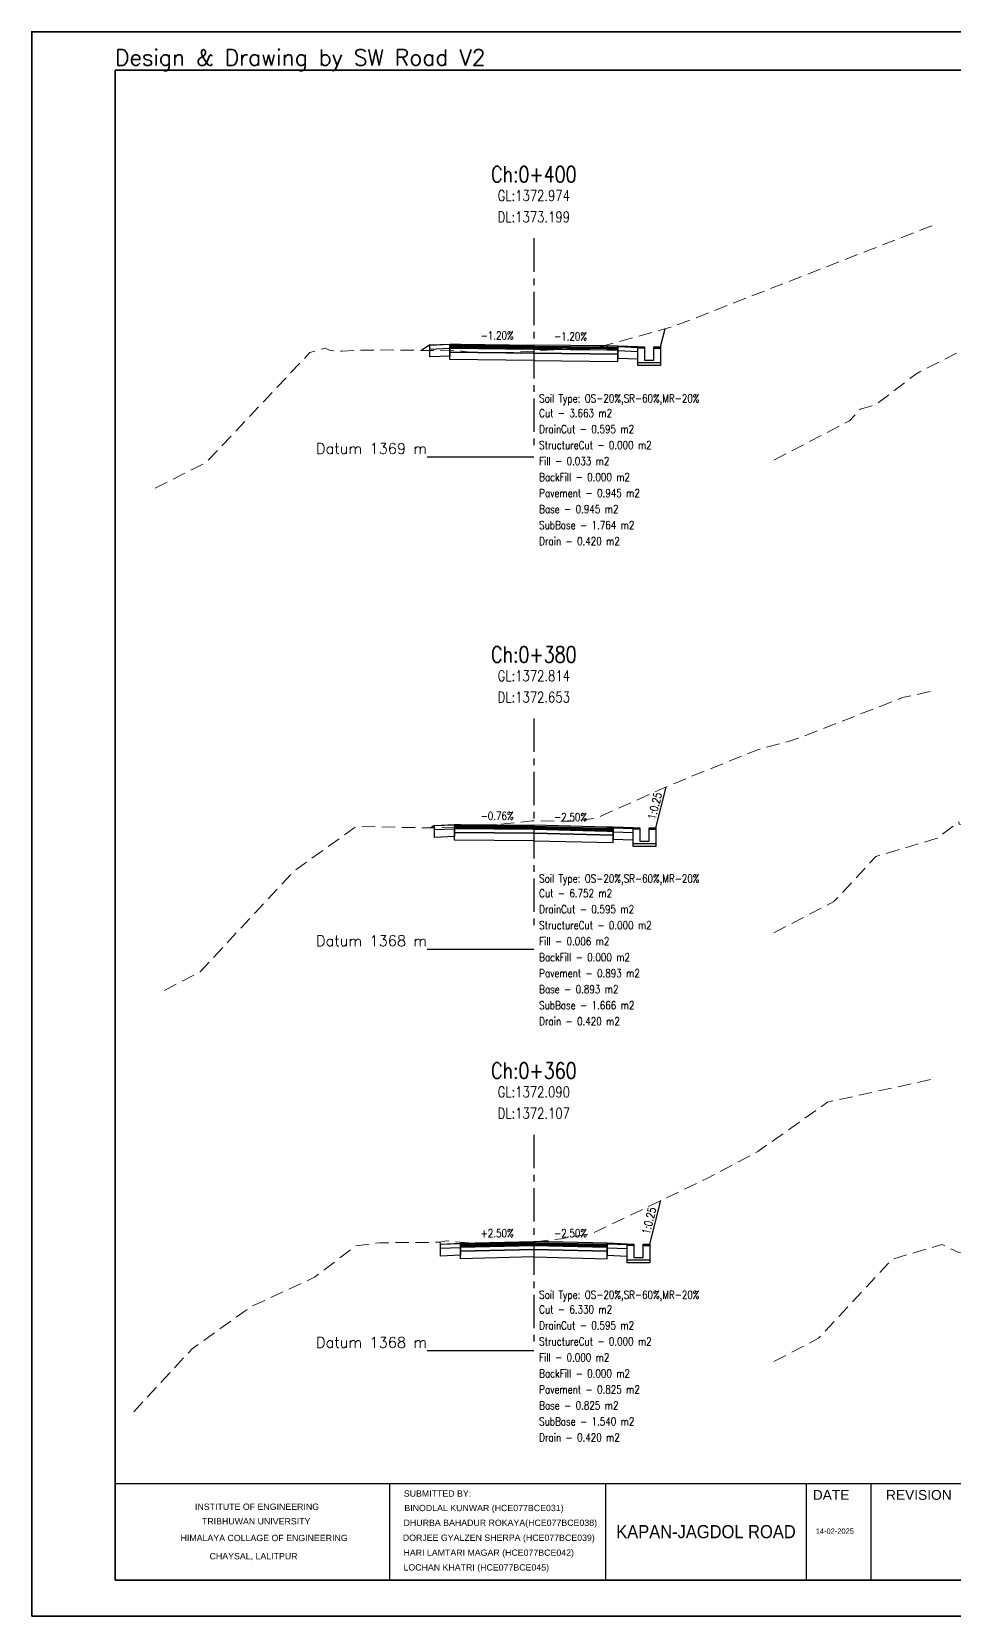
# Model space of a CAD drawing. Extents: x -19 to 1577, y -12 to 48.
# Drawn here: x 197.2 to 231.8, y -11.7 to 47.7 of the extents above; entities that cross this region are included whole.
import ezdxf
from ezdxf.enums import TextEntityAlignment as Align

# ---------------------------------------------------------------- set-up
doc = ezdxf.new("R2010")
doc.units = 0
doc.header["$MEASUREMENT"] = 0
doc.linetypes.add('Center', pattern=[2, 1.25, -0.25, 0.25, -0.25])
doc.linetypes.add('Dashed', pattern=[0.75, 0.5, -0.25])
for name, color, linetype in [('BackFill-Area', 7, 'Continuous'), ('Base', 6, 'Continuous'), ('Base-Area', 7, 'Continuous'), ('Cut-Area', 7, 'Continuous'), ('CutFillLine', 4, 'Continuous'), ('Drain', 3, 'Continuous'), ('Drain-Area', 7, 'Continuous'), ('DrainCut-Area', 7, 'Continuous'), ('ExtraWideningLayers', 7, 'Continuous'), ('Fill-Area', 7, 'Continuous'), ('Frame', 7, 'Continuous'), ('L_Slope', 7, 'Continuous'), ('Pavement-Area', 7, 'Continuous'), ('PavementLayers', 1, 'Continuous'), ('R_CF_Slope', 7, 'Continuous'), ('R_Slope', 7, 'Continuous'), ('Shoulder', 2, 'Continuous'), ('Soil Type', 7, 'Continuous'), ('StructureCut-Area', 7, 'Continuous'), ('SubBase', 7, 'Continuous'), ('SubBase-Area', 7, 'Continuous')]:
    doc.layers.add(name, color=color, linetype=linetype)
for name, color, linetype, lineweight in [('CenterLine', 5, 'Center', 25), ('ChainageTxt', 7, 'Continuous', 25), ('DatumLabel', 1, 'Continuous', 25), ('DLTxt', 1, 'Continuous', 25), ('GL', 104, 'Dashed', 18), ('GLTxt', 3, 'Continuous', 25)]:
    doc.layers.add(name, color=color, linetype=linetype, lineweight=lineweight)
doc.styles.add('ARIAL', font='arial.ttf')
doc.styles.get("Standard").update_dxf_attribs({"font": 'simplex.shx'})

# ---------------------------------------------------------------- blocks, each defined once
blk = doc.blocks.new('SheetA3-1')
at = {"layer": 'Frame', "color": 6, "linetype": 'Continuous', "lineweight": 35}
for p, q in [((397, 0), (0, 0)), ((0, 0), (0, -283)), ((0, -283), (397, -283))]:
    blk.add_line(p, q, dxfattribs=at)
at = {"layer": 'Frame', "linetype": 'Continuous', "lineweight": 30}
for p, q in [((397, -264.94), (0, -264.94)), ((51.51, -282.86), (51.51, -264.94)), ((91.94, -264.94), (91.94, -282.86)), ((129.6, -282.86), (129.6, -264.94)), ((141.75, -282.86), (141.75, -264.94))]:
    blk.add_line(p, q, dxfattribs=at)
at = {"layer": 'Frame', "color": 6, "linetype": 'Continuous', "lineweight": 35}
blk.add_lwpolyline([(-15.62, -289.77), (404.38, -289.77), (404.38, 7.23), (-15.62, 7.23)], close=True, dxfattribs=at)
at = {"color": 1, "style": 'ARIAL'}
for tag, height, p in [('DWGNUM', 4, (397, -274.34)), ('SHEETNUM', 3, (397, -280.11))]:
    blk.add_attdef(tag, text='', height=height, dxfattribs=at).set_placement(p, align=Align.MIDDLE_RIGHT)
at = {"style": 'ARIAL'}
blk.add_attdef('CHRANGE', text='', height=3, dxfattribs=at).set_placement((332.51, -278.38), align=Align.MIDDLE_CENTER)
at = {"layer": 'Frame', "linetype": 'Continuous', "style": 'ARIAL'}
for s, height, p in [('SUBMITTED BY:', 1.1795, (54.13, -267.35)), ('DATE', 1.843, (130.78, -267.94)), ('REVISION', 1.843, (144.51, -267.94)), ('BINODLAL KUNWAR (HCE077BCE031)', 1.1795, (54.23, -270.06)), ('DHURBA BAHADUR ROKAYA(HCE077BCE038)', 1.1795, (54.09, -272.83)), ('DORJEE GYALZEN SHERPA (HCE077BCE039)', 1.1795, (53.94, -275.63)), ('14-02-2025', 1, (131.34, -274.31)), ('HARI LAMTARI MAGAR (HCE077BCE042)', 1.1795, (54.07, -278.43)), ('LOCHAN KHATRI (HCE077BCE045)', 1.1795, (54.07, -281.19))]:
    blk.add_text(s, height=height, dxfattribs=at).set_placement(p)
blk.add_text('INSTITUTE OF ENGINEERING', height=1.1795, dxfattribs=at).set_placement((26.62, -269.82), align=Align.CENTER)
for s, p in [('TRIBHUWAN UNIVERSITY', (26.46, -271.96)), ('HIMALAYA COLLAGE OF ENGINEERING', (27.95, -275.09)), ('CHAYSAL, LALITPUR', (25.97, -278.6))]:
    blk.add_text(s, height=1.1795, dxfattribs=at).set_placement(p, align=Align.MIDDLE)
at = {"layer": 'Frame', "linetype": 'Continuous', "lineweight": 30, "style": 'ARIAL', "width": 0.9}
for tag, height, p in [('DWGNAME', 3.07, (332.51, -269.42)), ('KAPAN-JAGDOLROAD', 2.46, (110.77, -273.9))]:
    blk.add_attdef(tag, text='', height=height, dxfattribs=at).set_placement(p, align=Align.MIDDLE_CENTER)
at = {"layer": 'Frame', "color": 7, "linetype": 'Continuous', "style": 'ARIAL'}
for tag, p in [('V1', (269.08, -274.49)), ('V2', (299.8, -274.49))]:
    blk.add_attdef(tag, text='', height=1.13, dxfattribs=at).set_placement(p, align=Align.BOTTOM_CENTER)
blk.add_attdef('HSCALE', (282.14, -271.91), '', height=1.13, dxfattribs=at)

msp = doc.modelspace()

# ---------------------------------------------------------------- linework, layer by layer
at = {"layer": 'Base'}
for points in [[(216, 35.85), (216, 35.7), (212.849, 35.738), (212.849, 35.738), (212.849, 35.888), (216, 35.85)], [(216, 35.85), (216, 35.7), (219.151, 35.662), (219.151, 35.662), (219.151, 35.812), (216, 35.85)], [(216, 17.85), (216, 17.7), (213.024, 17.723), (213.024, 17.723), (213.024, 17.873), (216, 17.85)], [(216, 17.85), (216, 17.7), (218.976, 17.626), (218.976, 17.626), (218.976, 17.776), (216, 17.85)], [(216, 2.25), (216, 2.1), (213.25, 2.031), (213.25, 2.031), (213.25, 2.181), (216, 2.25)], [(216, 2.25), (216, 2.1), (218.75, 2.031), (218.75, 2.031), (218.75, 2.181), (216, 2.25)]]:
    msp.add_lwpolyline(points, dxfattribs=at)
at = {"layer": 'CenterLine'}
for p, q in [((216, 40), (216, 32)), ((216, 22), (216, 14)), ((216, 6.4), (216, -1.6))]:
    msp.add_line(p, q, dxfattribs=at)
at = {"layer": 'CutFillLine'}
for points in [[(220.751, 35.932), (220.919, 36.605)], [(212.099, 36.008), (211.787, 35.8)], [(220.575, 17.896), (220.96, 19.432)], [(212.274, 17.993), (212.134, 17.899)], [(220.35, 2.301), (220.757, 3.929)], [(212.5, 2.301), (212.483, 2.37)]]:
    msp.add_lwpolyline(points, dxfattribs=at)
at = {"layer": 'DatumLabel'}
for p, q in [((216, 31.801), (212, 31.801)), ((216, 13.347), (212, 13.347)), ((216, -1.707), (212, -1.707))]:
    msp.add_line(p, q, dxfattribs=at)
at = {"layer": 'Drain'}
for points in [[(219.901, 35.932), (220.151, 35.932), (220.151, 35.882), (220.151, 35.432), (220.501, 35.432), (220.501, 35.882), (220.501, 35.932), (220.751, 35.932), (220.751, 35.882), (220.751, 35.432), (220.751, 35.332), (220.751, 35.232), (219.901, 35.232), (219.901, 35.332), (219.901, 35.432), (219.901, 35.882), (219.901, 35.932)], [(220.151, 35.882), (219.901, 35.882)], [(220.501, 35.882), (220.751, 35.882)], [(220.751, 35.332), (219.901, 35.332)], [(219.726, 17.896), (219.976, 17.896), (219.976, 17.846), (219.976, 17.396), (220.325, 17.396), (220.325, 17.846), (220.325, 17.896), (220.575, 17.896), (220.575, 17.846), (220.575, 17.396), (220.575, 17.296), (220.575, 17.196), (219.726, 17.196), (219.726, 17.296), (219.726, 17.396), (219.726, 17.846), (219.726, 17.896)], [(219.976, 17.846), (219.726, 17.846)], [(220.325, 17.846), (220.575, 17.846)], [(220.575, 17.296), (219.726, 17.296)], [(219.5, 2.301), (219.75, 2.301), (219.75, 2.251), (219.75, 1.801), (220.1, 1.801), (220.1, 2.251), (220.1, 2.301), (220.35, 2.301), (220.35, 2.251), (220.35, 1.801), (220.35, 1.701), (220.35, 1.601), (219.5, 1.601), (219.5, 1.701), (219.5, 1.801), (219.5, 2.251), (219.5, 2.301)], [(219.75, 2.251), (219.5, 2.251)], [(220.1, 2.251), (220.35, 2.251)], [(220.35, 1.701), (219.5, 1.701)]]:
    msp.add_lwpolyline(points, dxfattribs=at)
at = {"layer": 'ExtraWideningLayers'}
for points in [[(213.25, 36.033), (213.25, 35.983), (212.849, 35.988), (212.849, 35.988), (212.849, 36.038), (213.25, 36.033)], [(213.25, 35.983), (213.25, 35.933), (212.849, 35.938), (212.849, 35.938), (212.849, 35.988), (213.25, 35.983)], [(213.25, 35.933), (213.25, 35.883), (212.849, 35.888), (212.849, 35.888), (212.849, 35.938), (213.25, 35.933)], [(218.75, 35.967), (218.75, 35.917), (219.151, 35.912), (219.151, 35.912), (219.151, 35.962), (218.75, 35.967)], [(218.75, 35.917), (218.75, 35.867), (219.151, 35.862), (219.151, 35.862), (219.151, 35.912), (218.75, 35.917)], [(218.75, 35.867), (218.75, 35.817), (219.151, 35.812), (219.151, 35.812), (219.151, 35.862), (218.75, 35.867)], [(213.25, 18.021), (213.25, 17.971), (213.024, 17.973), (213.024, 17.973), (213.024, 18.023), (213.25, 18.021)], [(213.25, 17.971), (213.25, 17.921), (213.024, 17.923), (213.024, 17.923), (213.024, 17.973), (213.25, 17.971)], [(213.25, 17.921), (213.25, 17.871), (213.024, 17.873), (213.024, 17.873), (213.024, 17.923), (213.25, 17.921)], [(218.75, 17.931), (218.75, 17.881), (218.976, 17.876), (218.976, 17.876), (218.976, 17.926), (218.75, 17.931)], [(218.75, 17.881), (218.75, 17.831), (218.976, 17.826), (218.976, 17.826), (218.976, 17.876), (218.75, 17.881)], [(218.75, 17.831), (218.75, 17.781), (218.976, 17.776), (218.976, 17.776), (218.976, 17.826), (218.75, 17.831)], [(213.25, 2.331), (213.25, 2.281), (213.25, 2.281), (213.25, 2.281), (213.25, 2.331), (213.25, 2.331)], [(213.25, 2.281), (213.25, 2.231), (213.25, 2.231), (213.25, 2.231), (213.25, 2.281), (213.25, 2.281)], [(213.25, 2.231), (213.25, 2.181), (213.25, 2.181), (213.25, 2.181), (213.25, 2.231), (213.25, 2.231)], [(218.75, 2.331), (218.75, 2.281), (218.75, 2.281), (218.75, 2.281), (218.75, 2.331), (218.75, 2.331)], [(218.75, 2.281), (218.75, 2.231), (218.75, 2.231), (218.75, 2.231), (218.75, 2.281), (218.75, 2.281)], [(218.75, 2.231), (218.75, 2.181), (218.75, 2.181), (218.75, 2.181), (218.75, 2.231), (218.75, 2.231)]]:
    msp.add_lwpolyline(points, dxfattribs=at)
at = {"layer": 'GL', "flags": 128}
for points in [[(225, 31.686), (227.834, 33.16), (228.235, 33.591), (228.819, 33.764), (230.352, 34.936), (232.351, 35.956), (233.92, 35.956), (236.97, 35.956), (237.292, 35.762), (237.295, 35.87), (237.346, 35.847), (238.491, 35.712), (240, 35.684), (240.548, 35.674), (241.849, 35.713), (243.249, 35.743), (244.927, 37.095), (247.255, 37.442), (247.89, 38.096), (250.287, 39.749), (251.195, 40.372), (254.199, 42.585), (255, 42.208)], [(201.807, 30.636), (203.723, 31.606), (207.607, 35.72), (208.179, 35.886), (208.371, 35.795), (208.812, 35.769), (209.337, 35.799), (210.425, 35.816), (213.231, 35.783), (213.478, 35.746), (213.52, 35.749), (213.559, 35.738), (214.365, 35.707), (215.326, 35.737), (216, 35.775), (218.191, 35.898), (218.499, 35.944), (218.562, 35.953), (221.084, 36.651), (221.708, 36.878), (230.879, 40.46), (231, 40.486)], [(202.152, 11.805), (203.494, 12.506), (206.994, 16.269), (209.342, 17.953), (212.149, 17.899), (213.194, 17.919), (213.278, 17.98), (213.321, 17.996), (213.881, 17.943), (215.92, 18.161), (216, 18.161), (217.461, 18.155), (218.353, 18.27), (221.27, 19.57), (224.415, 20.838), (225.655, 21.17), (225.903, 21.259), (229.826, 22.783), (231, 23.04)], [(225, 13.97), (227.252, 15.139), (228.825, 16.832), (231.12, 17.51), (231.934, 18.132), (231.939, 18.037), (235.119, 17.805), (236.454, 17.887), (236.754, 17.582), (237.209, 17.61), (239.183, 17.592), (240, 17.602), (240.457, 17.608), (242.44, 17.653), (245.77, 18.504), (249.107, 19.181), (250.018, 19.406), (253.153, 20.696), (254.322, 21.075), (255, 21.27)], [(201, -3.985), (203.19, -1.63), (205.392, -0.052), (207.777, 1.054), (209.333, 2.236), (210.223, 2.347), (212.468, 2.367), (212.723, 2.42), (214.673, 2.242), (216, 2.384), (217.027, 2.494), (218.201, 2.699), (222.479, 4.757), (224.4, 5.769), (224.777, 6.043), (225.107, 6.267), (227.01, 7.619), (231, 8.495)], [(225, -2.104), (226.677, -1.233), (229.432, 1.731), (231.293, 2.281), (231.929, 1.982), (232.53, 1.948), (234.689, 1.97), (236.858, 2.049), (237.365, 1.983), (237.372, 1.984), (237.463, 1.978), (240, 2.071), (241.402, 2.122), (242.518, 2.242), (246.265, 3.318), (247.492, 3.742), (254.811, 6.611), (255, 6.653)]]:
    msp.add_lwpolyline(points, dxfattribs=at)
at = {"layer": 'PavementLayers'}
for points in [[(216, 36), (216, 35.95), (213.25, 35.983), (213.25, 35.983), (213.25, 36.033), (216, 36)], [(216, 35.95), (216, 35.9), (213.25, 35.933), (213.25, 35.933), (213.25, 35.983), (216, 35.95)], [(216, 35.9), (216, 35.85), (213.25, 35.883), (213.25, 35.883), (213.25, 35.933), (216, 35.9)], [(216, 36), (216, 35.95), (218.75, 35.917), (218.75, 35.917), (218.75, 35.967), (216, 36)], [(216, 35.95), (216, 35.9), (218.75, 35.867), (218.75, 35.867), (218.75, 35.917), (216, 35.95)], [(216, 35.9), (216, 35.85), (218.75, 35.817), (218.75, 35.817), (218.75, 35.867), (216, 35.9)], [(216, 18), (216, 17.95), (213.25, 17.971), (213.25, 17.971), (213.25, 18.021), (216, 18)], [(216, 17.95), (216, 17.9), (213.25, 17.921), (213.25, 17.921), (213.25, 17.971), (216, 17.95)], [(216, 17.9), (216, 17.85), (213.25, 17.871), (213.25, 17.871), (213.25, 17.921), (216, 17.9)], [(216, 18), (216, 17.95), (218.75, 17.881), (218.75, 17.881), (218.75, 17.931), (216, 18)], [(216, 17.95), (216, 17.9), (218.75, 17.831), (218.75, 17.831), (218.75, 17.881), (216, 17.95)], [(216, 17.9), (216, 17.85), (218.75, 17.781), (218.75, 17.781), (218.75, 17.831), (216, 17.9)], [(216, 2.4), (216, 2.35), (213.25, 2.281), (213.25, 2.281), (213.25, 2.331), (216, 2.4)], [(216, 2.4), (216, 2.35), (218.75, 2.281), (218.75, 2.281), (218.75, 2.331), (216, 2.4)], [(216, 2.35), (216, 2.3), (213.25, 2.231), (213.25, 2.231), (213.25, 2.281), (216, 2.35)], [(216, 2.3), (216, 2.25), (213.25, 2.181), (213.25, 2.181), (213.25, 2.231), (216, 2.3)], [(216, 2.35), (216, 2.3), (218.75, 2.231), (218.75, 2.231), (218.75, 2.281), (216, 2.35)], [(216, 2.3), (216, 2.25), (218.75, 2.181), (218.75, 2.181), (218.75, 2.231), (216, 2.3)]]:
    msp.add_lwpolyline(points, dxfattribs=at)
at = {"layer": 'Shoulder'}
for p, q in [((212.849, 36.018), (212.099, 35.988)), ((212.849, 35.868), (212.099, 35.838)), ((219.151, 35.942), (219.901, 35.912)), ((219.151, 35.792), (219.901, 35.762)), ((213.024, 18.003), (212.274, 17.973)), ((213.024, 17.853), (212.274, 17.823)), ((218.976, 17.906), (219.726, 17.876)), ((218.976, 17.756), (219.726, 17.726)), ((213.25, 2.311), (212.5, 2.281)), ((213.25, 2.161), (212.5, 2.131)), ((218.75, 2.311), (219.5, 2.281)), ((218.75, 2.161), (219.5, 2.131))]:
    msp.add_line(p, q, dxfattribs=at)
for points in [[(212.849, 36.038), (212.849, 36.018), (212.849, 35.868), (212.849, 35.588), (212.099, 35.558), (212.099, 35.838), (212.099, 35.988), (212.099, 36.008), (212.849, 36.038)], [(219.151, 35.962), (219.151, 35.942), (219.151, 35.792), (219.151, 35.512), (219.901, 35.482), (219.901, 35.762), (219.901, 35.912), (219.901, 35.932), (219.151, 35.962)], [(213.024, 18.023), (213.024, 18.003), (213.024, 17.853), (213.024, 17.573), (212.274, 17.543), (212.274, 17.823), (212.274, 17.973), (212.274, 17.993), (213.024, 18.023)], [(218.976, 17.926), (218.976, 17.906), (218.976, 17.756), (218.976, 17.476), (219.726, 17.446), (219.726, 17.726), (219.726, 17.876), (219.726, 17.896), (218.976, 17.926)], [(213.25, 2.331), (213.25, 2.311), (213.25, 2.161), (213.25, 1.881), (212.5, 1.851), (212.5, 2.131), (212.5, 2.281), (212.5, 2.301), (213.25, 2.331)], [(218.75, 2.331), (218.75, 2.311), (218.75, 2.161), (218.75, 1.881), (219.5, 1.851), (219.5, 2.131), (219.5, 2.281), (219.5, 2.301), (218.75, 2.331)]]:
    msp.add_lwpolyline(points, dxfattribs=at)
at = {"layer": 'SubBase'}
for points in [[(216, 35.7), (216, 35.42), (212.849, 35.458), (212.849, 35.458), (212.849, 35.738), (216, 35.7)], [(216, 35.7), (216, 35.42), (219.151, 35.382), (219.151, 35.382), (219.151, 35.662), (216, 35.7)], [(216, 17.7), (216, 17.42), (213.024, 17.443), (213.024, 17.443), (213.024, 17.723), (216, 17.7)], [(216, 17.7), (216, 17.42), (218.976, 17.346), (218.976, 17.346), (218.976, 17.626), (216, 17.7)], [(216, 2.1), (216, 1.82), (213.25, 1.751), (213.25, 1.751), (213.25, 2.031), (216, 2.1)], [(216, 2.1), (216, 1.82), (218.75, 1.751), (218.75, 1.751), (218.75, 2.031), (216, 2.1)]]:
    msp.add_lwpolyline(points, dxfattribs=at)

# ---------------------------------------------------------------- block references
ref = msp.add_blockref('SheetA3-1', (200.3, 46.3), dxfattribs=dict(xscale=0.200000002980232, yscale=0.200000002980232, zscale=0.200000002980232))
ref.add_attrib('ROADNAME', 'KAPAN-JAGDOL ROAD', dxfattribs={"layer": 'Frame', "linetype": 'Continuous', "lineweight": 30, "height": 0.49145, "style": 'ARIAL', "width": 0.9}).set_placement((222.453, -8.481), align=Align.MIDDLE_CENTER)

# ---------------------------------------------------------------- texts
msp.add_text('Design & Drawing by SW Road V2', height=0.6).set_placement((200.3, 46.3), align=Align.BOTTOM_LEFT)
at = {"layer": 'BackFill-Area', "width": 0.8}
for p in [(216.2, 31.2), (216.2, 13.2), (216.2, -2.4)]:
    msp.add_text('BackFill - 0.000 m2', height=0.3, dxfattribs=at).set_placement(p, align=Align.TOP_LEFT)
at = {"layer": 'Base-Area', "width": 0.8}
for s, p in [('Base - 0.945 m2', (216.2, 30)), ('Base - 0.893 m2', (216.2, 12)), ('Base - 0.825 m2', (216.2, -3.6))]:
    msp.add_text(s, height=0.3, dxfattribs=at).set_placement(p, align=Align.TOP_LEFT)
at = {"layer": 'ChainageTxt', "width": 0.8}
for s, p in [('Ch:0+400', (216, 42.4)), ('Ch:0+380', (216, 24.4)), ('Ch:0+360', (216, 8.8))]:
    msp.add_text(s, height=0.6, dxfattribs=at).set_placement(p, align=Align.MIDDLE_CENTER)
at = {"layer": 'Cut-Area', "width": 0.8}
for s, p in [('Cut - 3.663 m2', (216.2, 33.6)), ('Cut - 6.752 m2', (216.2, 15.6)), ('Cut - 6.330 m2', (216.2, 0))]:
    msp.add_text(s, height=0.3, dxfattribs=at).set_placement(p, align=Align.TOP_LEFT)
at = {"layer": 'DatumLabel'}
for s, p in [('Datum 1369 m', (212, 31.801)), ('Datum 1368 m', (212, 13.347)), ('Datum 1368 m', (212, -1.707))]:
    msp.add_text(s, height=0.4, dxfattribs=at).set_placement(p, align=Align.BOTTOM_RIGHT)
at = {"layer": 'DLTxt', "width": 0.8}
for s, p in [('DL:1373.199', (216, 40.8)), ('DL:1372.653', (216, 22.8)), ('DL:1372.107', (216, 7.2))]:
    msp.add_text(s, height=0.4, dxfattribs=at).set_placement(p, align=Align.MIDDLE_CENTER)
at = {"layer": 'Drain-Area', "width": 0.8}
for p in [(216.2, 28.8), (216.2, 10.8), (216.2, -4.8)]:
    msp.add_text('Drain - 0.420 m2', height=0.3, dxfattribs=at).set_placement(p, align=Align.TOP_LEFT)
at = {"layer": 'DrainCut-Area', "width": 0.8}
for p in [(216.2, 33), (216.2, 15), (216.2, -0.6)]:
    msp.add_text('DrainCut - 0.595 m2', height=0.3, dxfattribs=at).set_placement(p, align=Align.TOP_LEFT)
at = {"layer": 'Fill-Area', "width": 0.8}
for s, p in [('Fill - 0.033 m2', (216.2, 31.8)), ('Fill - 0.006 m2', (216.2, 13.8)), ('Fill - 0.000 m2', (216.2, -1.8))]:
    msp.add_text(s, height=0.3, dxfattribs=at).set_placement(p, align=Align.TOP_LEFT)
at = {"layer": 'GLTxt', "width": 0.8}
for s, p in [('GL:1372.974', (216, 41.6)), ('GL:1372.814', (216, 23.6)), ('GL:1372.090', (216, 8))]:
    msp.add_text(s, height=0.4, dxfattribs=at).set_placement(p, align=Align.MIDDLE_CENTER)
at = {"layer": 'L_Slope', "width": 0.8}
for s, p in [('-1.20%', (214.625, 36.117)), ('-0.76%', (214.625, 18.111)), ('+2.50%', (214.625, 2.466))]:
    msp.add_text(s, height=0.3, dxfattribs=at).set_placement(p, align=Align.BOTTOM_CENTER)
at = {"layer": 'Pavement-Area', "width": 0.8}
for s, p in [('Pavement - 0.945 m2', (216.2, 30.6)), ('Pavement - 0.893 m2', (216.2, 12.6)), ('Pavement - 0.825 m2', (216.2, -3))]:
    msp.add_text(s, height=0.3, dxfattribs=at).set_placement(p, align=Align.TOP_LEFT)
at = {"layer": 'R_CF_Slope', "width": 0.8}
for p in [(220.768, 18.664), (220.554, 3.115)]:
    msp.add_text('1:0.25', height=0.3, rotation=75.96376, dxfattribs=at).set_placement(p, align=Align.BOTTOM_CENTER)
at = {"layer": 'R_Slope', "width": 0.8}
for s, p in [('-1.20%', (217.375, 36.083)), ('-2.50%', (217.375, 18.066)), ('-2.50%', (217.375, 2.466))]:
    msp.add_text(s, height=0.3, dxfattribs=at).set_placement(p, align=Align.BOTTOM_CENTER)
at = {"layer": 'Soil Type', "width": 0.8}
for p in [(216.2, 34), (216.2, 16), (216.2, 0.4)]:
    msp.add_text('Soil Type: OS-20%,SR-60%,MR-20%', height=0.3, dxfattribs=at).set_placement(p, align=Align.MIDDLE_LEFT)
at = {"layer": 'StructureCut-Area', "width": 0.8}
for p in [(216.2, 32.4), (216.2, 14.4), (216.2, -1.2)]:
    msp.add_text('StructureCut - 0.000 m2', height=0.3, dxfattribs=at).set_placement(p, align=Align.TOP_LEFT)
at = {"layer": 'SubBase-Area', "width": 0.8}
for s, p in [('SubBase - 1.764 m2', (216.2, 29.4)), ('SubBase - 1.666 m2', (216.2, 11.4)), ('SubBase - 1.540 m2', (216.2, -4.2))]:
    msp.add_text(s, height=0.3, dxfattribs=at).set_placement(p, align=Align.TOP_LEFT)

doc.saveas('drawing.dxf')
